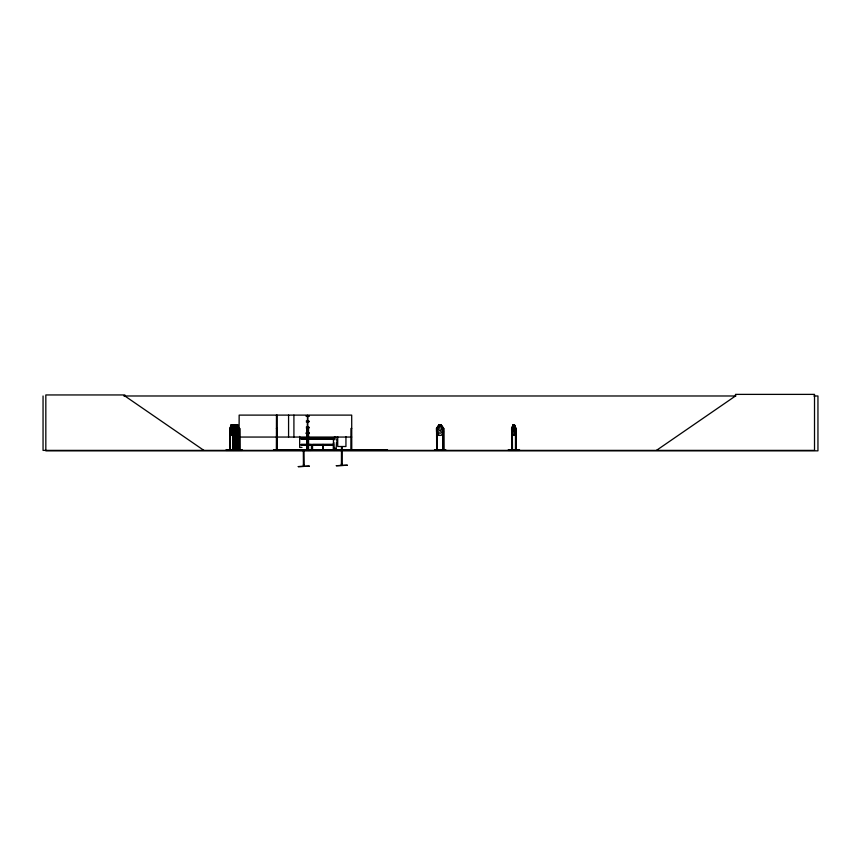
<?xml version="1.0" encoding="UTF-8"?>
<svg xmlns="http://www.w3.org/2000/svg" width="861" height="861" viewBox="0 0 861 861"><rect width="100%" height="100%" fill="white"/><g stroke="black" fill="none" stroke-linecap="round" stroke-linejoin="round"><path stroke-width="1.29" d="M233.073 428.315L233.008 450.389M515.459 428.337L516.094 428.444L516.094 450.389M237.141 427.454L237.281 425.474M234.784 428.347L234.203 450.389M237.388 428.143L237.27 450.357M236.84 427.304L237.066 425.022L237.733 425.022L238.034 428.444M231.544 425.474L231.544 431.318L232.276 429.973M232.965 428.444L234.16 425.474M233.342 435.375L234.536 435.375L235.613 431.867L236.248 425.442L236.248 431.286L235.527 429.94M232.276 425.022L231.103 425.022L230.64 428.444L230.64 431.049L231.372 433.126L232.093 433.126L232.814 431.049L232.276 425.022L231.082 424.936L230.016 428.444L231.168 435.375L232.287 435.375M232.814 428.444L233.353 425.022L234.526 425.022L235.613 428.444L234.44 425.022L233.342 424.936L232.276 428.444L233.417 424.936M235.527 424.99L234.267 433.126L233.546 433.126L232.814 431.049M225.916 450.368L242.199 450.314M226.077 449.969L242.189 449.969M237.733 429.973L237.281 431.318M300.155 450.314L311.467 450.174L311.456 445.298L301.189 445.298M300.166 449.969L311.445 450.034M236.538 427.304L236.969 424.936L237.744 424.936L238.099 450.389M236.624 427.304L237.055 424.936M236.969 435.375L237.744 435.375L238.422 428.412M237.744 435.375L238.314 431.867M513.016 425.022L514.469 425.022L515.082 428.444L515.082 431.049L514.168 433.126L513.253 433.126L512.317 431.049L513.016 425.022L514.501 424.936L515.9 428.412L515.89 450.389M238.066 431.049L237.184 433.126M508.227 450.314L519.581 450.314M508.238 449.969L519.581 449.969M234.44 429.973L234.074 431.318L233.363 429.973M273.529 450.314L279.136 450.325M230.102 428.444L231.168 424.936M233.353 431.867L232.201 435.375L233.396 431.888L233.396 428.412M234.44 428.412L235.505 424.904M234.44 435.279L235.645 431.888L235.559 428.412M236.527 435.246L237.733 431.856L236.549 435.343M438.593 450.314L434.45 450.325M235.979 450.389L235.979 449.582L236.603 450.325M307.635 450.314L306.753 450.368M316.45 450.314L316.514 449.582M324.769 449.926L324.575 450.389M438.927 435.279L436.581 431.867L436.462 428.412L438.884 424.936L441.295 424.936L443.673 428.412L443.673 450.389M436.656 450.389L436.581 428.444L438.927 425.022M322.81 450.174L312.511 450.368M333.444 450.163L323.144 450.357M334.563 437.001L334.294 439.627A1.83 1.83 0 0 0 333.917 442.5L334.294 449.56L336.124 449.56L336.5 442.5A1.83 1.83 0 0 0 336.124 439.627L335.855 437.001M239.864 450.389L239.799 428.444L239.003 428.444L239.035 450.389L239.154 415.11L307.495 415.11L306.936 450.378L306.979 428.444L308.561 428.444L308.561 450.389L309.723 450.357L308.808 450.238M333.82 450.249L334.359 450.249M335.898 450.238L336.059 450.142M336.21 450.357L336.812 450.357M656.448 450.389L735.488 395.985L735.488 394.381L814.517 394.381L814.517 450.389L43.05 450.389L43.05 395.985M279.416 449.926L273.54 449.969L279.438 450.389M441.671 450.389L445.837 449.969L434.504 449.937L438.658 450.389M308.647 449.582L308.97 450.238M309.508 450.238L308.808 450.142M333.519 450.389L334.412 450.249M336.608 450.378L336.382 449.194L336.5 450.142M316.181 450.325L316.062 449.582L315.89 450.389M325.092 450.325L325.2 449.582M442.92 428.412L443.727 428.444L443.802 450.389M123.855 395.985L735.897 395.985M813.914 395.985L817.95 395.985L817.95 450.841L45.827 450.841L45.827 394.951L124.867 394.951L124.867 395.985L203.896 450.389M306.322 415.917L308.895 415.917M306.322 416.089L308.895 416.089M306.322 416.412L308.884 416.412M306.322 420.975L308.884 420.975M307.668 421.33L308.927 421.33M307.668 421.642L308.927 421.642M306.322 421.987L308.884 421.987M236.624 424.904L235.43 424.904L234.353 428.412L235.43 435.343L236.624 435.343M441.262 425.022L438.873 425.022L437.711 428.444L437.711 431.049L439.271 433.126L440.832 433.126L442.371 431.049L441.219 425.022L443.555 428.444M231.458 425.474L232.276 428.444M237.195 425.474L237.733 428.444M514.006 425.474L513.016 428.444L513.468 431.318L514.394 429.973L513.931 425.474M306.322 427.034L308.884 427.024M307.668 427.379L308.927 427.379M307.668 427.691L308.927 427.691M306.322 428.046L308.884 428.046M234.709 428.111L234.698 450.357M442.866 428.143L442.866 450.389M229.984 428.412L229.952 450.389M232.319 428.412L232.319 431.888L233.417 435.375L232.233 431.888M237.313 428.412L237.647 450.357M511.585 428.412L511.66 431.888L513.07 435.375L511.585 431.888M230.393 428.444L229.769 428.444L229.769 450.389M276.37 428.444L277.188 428.444M351.708 428.444L350.954 428.444L350.868 450.389M436.538 428.444L437.388 428.444L437.323 450.389M512.349 428.444L511.628 428.444L513.07 424.936L511.714 428.444L511.725 450.389M229.984 431.888L231.189 435.279M234.321 431.856L235.505 435.343M436.581 431.867L438.884 435.375L441.295 435.375L443.555 431.867M515.9 431.888L514.415 435.375L512.995 435.375M306.322 432.771L308.884 432.771M306.322 432.9L308.895 432.911M306.322 433.158L308.895 433.169M306.322 433.374L308.895 433.352M306.322 433.675L308.884 433.675M239.154 437.054L307.495 437.054M307.818 437.054L351.697 437.054M301.189 438.227L311.456 438.227M312.543 438.227L322.81 438.227M323.166 438.227L333.433 438.227M301.113 438.583L311.521 438.583M312.468 438.583L322.875 438.583M323.101 438.583L333.508 438.583M301.113 438.895L311.521 438.895M312.468 438.895L322.875 438.895M323.101 438.895L333.508 438.895M301.189 439.25L311.456 439.25M312.543 439.25L322.81 439.25M323.166 439.25L333.433 439.25M301.189 444.287L311.456 444.287M312.543 444.287L322.81 444.287M323.166 444.287L333.433 444.287M301.113 444.642L311.521 444.642M312.468 444.642L322.875 444.642M323.101 444.642L333.508 444.642M301.113 444.954L311.521 444.954M312.468 444.954L322.875 444.954M323.101 444.954L333.508 444.954M323.166 450.163L323.166 445.298L333.433 445.298M302.007 447.419L299.66 447.419L299.66 436.441M333.831 449.194L334.046 449.959M234.041 449.55L234.741 449.55M236.979 449.55L237.679 449.55M229.704 449.582L230.393 449.582M232.642 449.582L233.309 450.389L233.266 428.444L232.19 425.022L233.353 428.444M237.787 449.582L238.325 450.389M238.927 449.582L239.875 449.582M442.866 449.582L443.802 449.582M512.413 449.582L511.649 449.582L511.682 450.389M516.159 449.582L515.33 450.389M312.554 450.034L322.8 450.034M333.422 450.034L323.176 450.034L323.176 445.298M333.691 449.959L336.5 449.959M336.619 450.249L334.046 450.389M445.847 450.314L441.768 450.325M303.373 464.789L304.17 464.789L304.17 466.156L304.008 449.582M307.474 450.378L307.377 449.582M236.979 450.325L237.238 449.55M514.415 424.936L515.857 428.444L515.664 450.389M234.978 431.017L235.71 433.094L236.431 433.094L237.152 431.017L236.614 424.99M236.549 424.904L237.701 428.412M236.527 424.99L237.614 428.412M237.647 425.022L238.314 428.444M234.44 425.022L234.978 428.444M234.074 425.474L234.44 428.444M238.249 428.197L238.228 450.389M519.549 450.389L508.27 450.389M515.47 428.444L515.47 450.389M512.478 449.926L512.349 432.319M512.101 428.444L512.144 450.389M511.972 434.902L512.047 450.389M443.469 449.582L443.49 450.389M443.178 449.582L443.2 450.389M443.081 428.444L443.006 450.389M437.463 450.389L437.463 449.582L436.527 449.582L436.527 450.389M437.097 428.154L437.151 450.389M436.753 428.444L436.871 450.389M387.45 450.389L387.45 449.7L275.886 449.7L275.886 450.389M386.428 449.7L386.428 450.389M385.007 449.7L385.007 450.389M360.974 449.7L360.974 450.389M359.554 449.7L359.554 450.389M351.762 450.389L351.697 415.11L307.818 415.11L307.829 450.389M351.622 449.582L351.611 450.389M351.051 449.582L351.04 450.389M345.939 436.753L345.939 446.504L337.716 446.504L337.716 436.753M345.11 449.7L345.11 450.389M344.099 449.7L344.099 450.389M342.226 465.241L342.226 463.875L341.43 463.875L341.43 465.241L341.483 446.956M342.172 446.956L342.172 465.241M335.639 449.959L335.639 448.355L334.8 448.355L334.8 449.959M333.853 449.194L333.756 450.142M333.433 449.582L333.433 450.389M333.347 437.474L333.347 440.057M333.347 442.64L333.261 450.389M332.69 449.582L332.69 450.389M332.604 449.582L332.518 450.389M326.115 449.819L326.115 450.389M326.028 449.582L325.953 450.389M325.372 449.582L325.372 450.389M324.005 449.582L324.005 450.389M323.833 449.819L323.833 450.389M322.81 450.163L322.81 445.298L312.543 445.298L312.543 450.163M317.429 449.819L317.429 450.389M317.257 449.582L317.257 450.389M316.687 449.582L316.687 450.389M315.32 449.582L315.32 450.389M315.234 449.582L315.148 450.389M311.187 450.389L300.188 450.389M308.001 449.582L308.001 450.389M307.7 428.444L307.7 450.389M307.183 428.444L307.119 450.389M304.697 449.7L304.697 450.389M304.374 449.582L304.417 450.389M304.159 449.582L304.159 450.389M303.793 449.926L303.793 449.582M303.32 449.7L303.427 466.156M293.913 415.11L293.913 437.054M288.575 415.11L288.575 437.054M277.253 449.582L277.253 450.389M277.156 415.11L277.188 450.389M277.016 428.444L277.048 450.389M276.758 449.582L276.79 450.389M276.672 428.444L276.607 450.389M276.467 415.11L276.403 450.389M276.295 449.582L276.295 450.389M242.178 450.389L226.099 450.389M239.649 428.444L239.724 450.389M239.562 449.582L239.541 450.389M239.261 449.582L239.24 450.389M237.851 433.61L237.83 450.389M237.044 433.578L236.969 450.389M236.506 434.902L236.527 450.389M236.323 434.902L236.248 450.389M236.043 434.902L236.118 450.389M234.407 434.859L234.44 450.357M234.106 434.859L234.106 450.357M232.933 449.582L232.933 450.389M232.707 433.61L232.674 450.389M230.361 428.154L230.361 450.389M230.102 449.582L230.102 450.389M233.191 427.271L233.772 429.908L233.17 432.62L233.955 430.392L234.709 432.652L234.16 429.887L234.73 427.271L233.977 429.37L233.191 427.271M439.648 425.474L438.884 429.973L440.423 431.318L441.219 428.444L440.423 425.474L439.648 425.474M347.317 465.241L336.339 465.704L347.317 465.241M309.26 466.156L298.283 466.619L309.26 466.156"/></g></svg>
